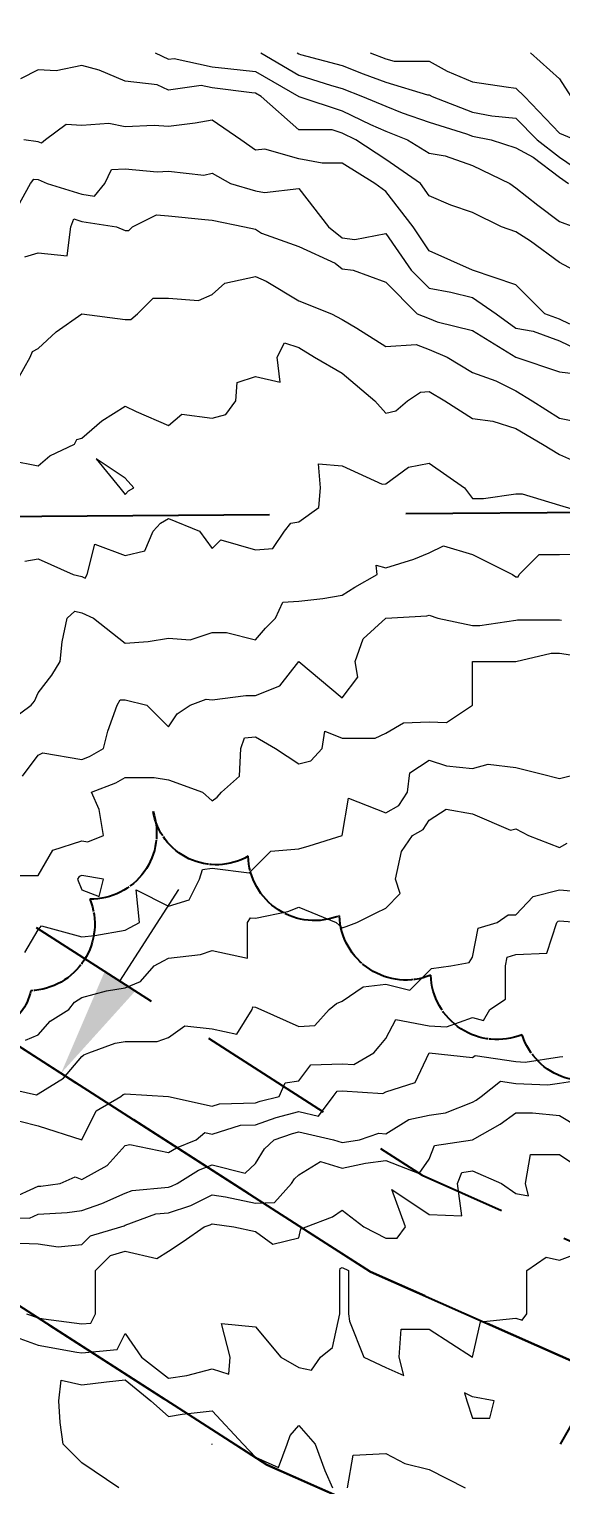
# Model space of a CAD drawing. Extents: x 532589 to 538856, y 6045658 to 6049082.
# Drawn here: x 533902.2 to 533951, y 6047462.4 to 6047595.7 of the extents above; entities that cross this region are included whole.
import ezdxf

# ---------------------------------------------------------------- set-up
doc = ezdxf.new("R2010")
doc.units = 0
doc.header["$LTSCALE"] = 5
doc.header["$PDSIZE"] = 0.5
for name, pattern in [('0', [1, 1, 0]), ('foc-ACCESSROAD', [3.75, 2.5, -1.25]), ('foc-UNSURVEYED', [12.5, 10, -2.5])]:
    doc.linetypes.add(name, pattern=pattern)
doc.layers.get('Defpoints').update_dxf_attribs({"color": 9})
for name, color, linetype in [('C-AR', 13, 'foc-ACCESSROAD'), ('C-RW', 13, 'Continuous'), ('C-WS', 13, 'foc-ACCESSROAD'), ('F-AR', 190, 'foc-ACCESSROAD'), ('L-USEC', 7, 'foc-UNSURVEYED'), ('T-BUSH', 110, '0')]:
    doc.layers.add(name, color=color, linetype=linetype)
doc.layers.add('C-RW-T', color=13, linetype='Continuous', lineweight=9)
doc.layers.add('C-TOPO-MAJR', color=7, linetype='Continuous', lineweight=15, true_color=0xd3aa5f)
doc.layers.add('C-TOPO-MINR', color=7, linetype='Continuous', lineweight=13, true_color=0xe9d5af)
doc.styles.add('80CG', font='ARIALN.TTF', dxfattribs={"height": 10})
doc.dimstyles.new('Compass 5 000', dxfattribs={"dimscale": 5, "dimtxt": 9, "dimasz": 2, "dimexe": 0.2, "dimexo": 0.0625, "dimgap": 0.5, "dimtad": 0, "dimtih": 1, "dimtoh": 1, "dimzin": 0, "dimdsep": 46, "dimtxsty": '80CG', "dimcen": 0.1, "dimse1": 1, "dimse2": 1, "dimclrd": 256, "dimclrt": 256, "dimaunit": 1, "dimadec": 4, "dimazin": 0, "dimtfac": 0.06, "dimtofl": 0, "dimtmove": 0, "dimatfit": 1, "dimfxl": 0.2, "dimtolj": 1, "dimtzin": 0, "dimlwd": -1, "dimarcsym": 0})

# ---------------------------------------------------------------- blocks, each defined once
blk = doc.blocks.new('*D551')
at = {"layer": 'C-RW-T', "transparency": 16777216}
for p, q in [((533910.56, 6047508.47), (533915.96, 6047516.89)), ((533888.97, 6047474.8), (533863.6, 6047435.22)), ((533863.6, 6047435.22), (533853.6, 6047435.22))]:
    blk.add_line(p, q, dxfattribs=at)
for points in [[(533909.16, 6047509.37), (533911.96, 6047507.57), (533905.16, 6047500.05)], [(533887.57, 6047475.7), (533890.38, 6047473.9), (533894.37, 6047483.21)]]:
    blk.add_solid(points, dxfattribs=at)
at = {"layer": 'Defpoints', "color": 0, "transparency": 16777216}
for p in [(533894.55, 6047506.86), (533883.75, 6047490.02), (533894.37, 6047483.21)]:
    blk.add_point(p, dxfattribs=at)
at = {"layer": 'C-RW-T', "transparency": 16777216, "insert": (533814.06, 6047435.22), "char_height": 10, "attachment_point": 5, "style": '80CG'}
blk.add_mtext('\\A1;Murphy\\P20.00 P/L R/W\\PPLA 210396', dxfattribs=at)

msp = doc.modelspace()

# ---------------------------------------------------------------- linework, layer by layer
at = {"layer": 'C-AR', "flags": 128}
msp.add_lwpolyline([(533609.668, 6047680.248), (533677.202, 6047642.232), (533716.695, 6047618.429), (533842.242, 6047550.595), (533858.794, 6047541.66), (533938.281, 6047490.705), (533958.751, 6047481.644), (533959.502, 6047481.184), (533985.041, 6047470.006), (534033.186, 6047439.328), (534069.648, 6047414.106), (534110.106, 6047396.314), (534151.14, 6047371.643), (534175.731, 6047358.93), (534206.009, 6047343.276), (534229.673, 6047331.043), (534224.752, 6047322.326), (534206.095, 6047331.972), (534175.816, 6047347.625), (534146.261, 6047362.904), (534105.496, 6047387.414), (534064.745, 6047405.334), (534038.605, 6047423.417), (534027.628, 6047431.01), (534026.239, 6047431.906), (534025.856, 6047432.153), (533982.143, 6047460.35), (533979.375, 6047461.576), (533954.618, 6047472.534), (533953.061, 6047473.224), (533933.529, 6047481.869), (533853.706, 6047533.04), (533821.464, 6047550.45), (533711.823, 6047609.692), (533672.166, 6047633.588), (533604.796, 6047671.512)], dxfattribs=at)
at = {"layer": 'C-RW'}
msp.add_lwpolyline([(533604.796, 6047671.512), (533672.166, 6047633.588), (533711.823, 6047609.692), (533821.463, 6047550.451), (533853.706, 6047533.04), (533933.529, 6047481.869), (533953.061, 6047473.224), (533954.618, 6047472.534), (533979.375, 6047461.576), (533982.143, 6047460.35), (534025.856, 6047432.155), (534026.239, 6047431.906), (534014.857, 6047415.44), (533972.611, 6047442.691), (533924.029, 6047464.201), (533843.539, 6047515.8), (533779.923, 6047550.162), (533701.792, 6047592.375), (533661.987, 6047616.361), (533595.053, 6047654.04)], dxfattribs=at)
at = {"layer": 'C-TOPO-MAJR', "color": 9, "true_color": 0xbfbfbf, "flags": 128}
for points, elevation in [([(533923.482, 6047593.489), (533926.966, 6047591.449), (533929.952, 6047590.502), (533930.947, 6047590.241), (533932.805, 6047589.507), (533934.929, 6047588.597), (533936.446, 6047587.99), (533938.911, 6047587.143), (533942.349, 6047586.069), (533942.892, 6047585.857), (533944.6, 6047585.525), (533946.874, 6047584.802), (533948.466, 6047583.933), (533950.856, 6047582.099), (533951.679, 6047581.544)], 850), ([(533901.85, 6047574.806), (533903.076, 6047575.173), (533905.73, 6047574.908), (533906.062, 6047577.562), (533906.334, 6047578.286), (533907.057, 6047578.06), (533910.242, 6047577.562), (533911.039, 6047577.23), (533911.371, 6047577.23), (533911.703, 6047577.562), (533913.915, 6047578.668), (533915.021, 6047578.557), (533918.338, 6047578.226), (533919.002, 6047578.16), (533921.988, 6047577.562), (533922.984, 6047577.352), (533923.553, 6047576.993), (533926.966, 6047575.752), (533930.283, 6047574.245), (533930.947, 6047573.723), (533931.943, 6047573.58), (533934.929, 6047572.494), (533937.824, 6047569.599), (533938.911, 6047569.172), (533939.658, 6047568.852), (533942.892, 6047568.082), (533946.874, 6047565.617), (533950.856, 6047564.29), (533952.387, 6047564.086)], 851), ([(533901.616, 6047527.26), (533903.076, 6047529.169), (533903.474, 6047529.384), (533907.057, 6047528.787), (533907.781, 6047529.058), (533909.048, 6047529.782), (533909.447, 6047531.374), (533910.315, 6047533.764), (533910.57, 6047534.233), (533911.039, 6047534.262), (533913.03, 6047533.764), (533915.021, 6047531.773), (533915.817, 6047532.967), (533917.011, 6047533.764), (533918.471, 6047534.295), (533919.002, 6047534.262), (533922.1, 6047534.648), (533922.984, 6047534.648), (533925.214, 6047535.515), (533926.966, 6047537.745), (533930.947, 6047534.428), (533932.369, 6047536.324), (533932.118, 6047537.745), (533932.851, 6047539.823), (533934.929, 6047541.727), (533938.701, 6047541.937), (533938.911, 6047541.993), (533939.708, 6047541.727), (533942.892, 6047541.064), (533943.555, 6047541.064), (533946.874, 6047541.537), (533947.027, 6047541.574), (533950.856, 6047541.574), (533951.037, 6047541.546)], 852), ([(533901.369, 6047495.654), (533903.076, 6047495.227), (533907.057, 6047493.947), (533908.385, 6047496.601), (533910.641, 6047497.929), (533910.858, 6047498.11), (533911.039, 6047498.178), (533915.021, 6047497.929), (533919.002, 6047497.03), (533919.682, 6047497.249), (533922.984, 6047497.332), (533923.426, 6047497.486), (533925.156, 6047497.929), (533925.721, 6047499.173), (533926.966, 6047499.35), (533928.052, 6047500.824), (533930.947, 6047500.915), (533932.009, 6047500.848), (533933.842, 6047501.91), (533934.331, 6047502.508), (533934.929, 6047503.239), (533935.848, 6047504.973), (533938.911, 6047504.399), (533940.503, 6047504.299), (533942.892, 6047505.168), (533943.887, 6047504.897), (533944.484, 6047505.892), (533945.918, 6047506.848), (533945.918, 6047509.874), (533946.078, 6047510.67), (533946.874, 6047510.913), (533949.694, 6047511.035), (533950.634, 6047513.855), (533950.742, 6047513.969), (533950.856, 6047513.998), (533952.846, 6047513.855)], 853), ([(533901.369, 6047475.746), (533903.076, 6047475.159), (533906.597, 6047474.499), (533907.057, 6047474.437), (533910.315, 6047474.763), (533911.039, 6047476.211), (533912.532, 6047474.039), (533915.021, 6047472.143), (533916.679, 6047472.38), (533919.002, 6047472.991), (533920.533, 6047472.508), (533920.661, 6047474.039), (533919.888, 6047477.135), (533922.984, 6047476.825), (533925.307, 6047474.039), (533926.966, 6047473.091), (533928.136, 6047472.868), (533928.956, 6047474.039), (533930.042, 6047474.944), (533930.726, 6047478.02), (533930.726, 6047478.242), (533930.726, 6047482.002), (533930.766, 6047482.183), (533930.947, 6047482.251), (533931.517, 6047482.002), (533931.517, 6047481.433), (533931.517, 6047478.02), (533931.612, 6047477.356), (533932.938, 6047474.039), (533934.929, 6047473.091), (533936.588, 6047472.38), (533936.173, 6047474.039), (533936.334, 6047476.615), (533938.911, 6047476.615), (533942.892, 6047474.039), (533943.617, 6047477.296), (533946.874, 6047477.622), (533947.443, 6047477.451), (533947.869, 6047478.02), (533947.869, 6047481.007), (533947.869, 6047482.002), (533949.66, 6047483.197), (533950.856, 6047482.922), (533953.067, 6047483.772)], 854)]:
    msp.add_lwpolyline(points, dxfattribs=dict(at, elevation=elevation))
at = {"layer": 'C-TOPO-MINR', "color": 254, "true_color": 0xd9d9d9, "flags": 128}
for points, elevation in [([(533913.795, 6047593.489), (533915.021, 6047592.92), (533915.519, 6047592.991), (533919.002, 6047592.226), (533920.44, 6047592.051), (533922.984, 6047591.797), (533926.965, 6047589.507), (533926.966, 6047589.507), (533926.966, 6047589.507), (533930.947, 6047588.18), (533933.535, 6047586.919), (533934.929, 6047586.322), (533936.92, 6047585.525), (533938.911, 6047584.314), (533940.377, 6047584.059), (533942.892, 6047583.192), (533946.305, 6047581.544), (533946.874, 6047581.145), (533948.867, 6047579.551), (533950.856, 6047578.059), (533952.181, 6047577.562)], 850.2), ([(533926.799, 6047593.489), (533926.966, 6047593.391), (533927.108, 6047593.346), (533930.947, 6047592.336), (533932.852, 6047591.584), (533934.929, 6047590.798), (533938.757, 6047589.66), (533938.911, 6047589.66), (533939.195, 6047589.507), (533942.892, 6047588.069), (533944.677, 6047587.722), (533946.874, 6047587.516), (533948.805, 6047585.525), (533950.856, 6047583.951), (533954.426, 6047581.544)], 849.8), ([(533933.507, 6047593.489), (533934.929, 6047592.951), (533935.695, 6047592.723), (533938.911, 6047592.723), (533940.57, 6047591.829), (533942.892, 6047590.834), (533945.989, 6047590.392), (533946.874, 6047590.266), (533947.67, 6047589.507), (533950.856, 6047586.154), (533952.349, 6047585.525)], 849.6), ([(533948.201, 6047593.489), (533950.856, 6047591.1), (533951.917, 6047589.507)], 849.4), ([(533952.183, 6047573.58), (533950.856, 6047574.304), (533948.201, 6047576.235), (533946.874, 6047577.094), (533945.547, 6047577.562), (533942.892, 6047578.889), (533940.902, 6047579.553), (533938.911, 6047580.406), (533938.114, 6047581.544), (533934.929, 6047583.741), (533932.205, 6047585.525), (533930.947, 6047586.138), (533930.028, 6047586.445), (533926.966, 6047586.445), (533923.503, 6047589.507), (533922.984, 6047589.806), (533922.652, 6047589.839), (533919.002, 6047590.284), (533918.007, 6047590.502), (533915.021, 6047590.076), (533913.959, 6047590.569), (533911.039, 6047590.913), (533908.65, 6047591.896), (533907.057, 6047592.351), (533904.715, 6047591.849), (533903.076, 6047591.941), (533901.453, 6047591.129)], 850.4), ([(533951.804, 6047568.651), (533950.856, 6047569.101), (533949.528, 6047569.599), (533946.874, 6047572.253), (533942.893, 6047573.579), (533942.892, 6047573.58), (533942.891, 6047573.58), (533938.911, 6047575.35), (533937.436, 6047577.562), (533934.929, 6047580.785), (533933.933, 6047581.544), (533930.947, 6047583.381), (533929.11, 6047583.381), (533926.966, 6047583.784), (533923.85, 6047584.66), (533922.984, 6047584.577), (533921.657, 6047585.525), (533919.002, 6047587.335), (533917.471, 6047587.057), (533915.021, 6047586.737), (533913.693, 6047586.853), (533911.039, 6047586.72), (533909.546, 6047587.018), (533907.057, 6047586.853), (533905.635, 6047586.948), (533903.737, 6047585.525), (533903.381, 6047585.22), (533903.076, 6047585.353), (533901.751, 6047585.525)], 850.6), ([(533901.202, 6047579.436), (533902.351, 6047581.544), (533902.677, 6047581.942), (533903.076, 6047581.89), (533903.872, 6047581.544), (533907.057, 6047580.548), (533908.237, 6047580.364), (533909.181, 6047581.544), (533909.772, 6047582.811), (533911.039, 6047582.871), (533913.973, 6047582.591), (533915.021, 6047582.649), (533918.255, 6047582.291), (533919.002, 6047582.463), (533920.709, 6047581.544), (533922.984, 6047580.851), (533923.822, 6047580.706), (533926.966, 6047581.076), (533929.68, 6047577.562), (533930.947, 6047576.566), (533932.109, 6047576.4), (533934.929, 6047576.965), (533937.263, 6047573.58), (533938.911, 6047571.933), (533940.902, 6047571.589), (533942.892, 6047571.092), (533945.064, 6047569.599), (533946.874, 6047568.272), (533948.466, 6047568.006), (533950.856, 6047567.11), (533953.999, 6047565.617)], 850.8), ([(533901.164, 6047563.547), (533902.329, 6047565.617), (533902.533, 6047566.16), (533903.076, 6047566.413), (533904.723, 6047567.951), (533907.057, 6047569.599), (533907.057, 6047569.599), (533907.057, 6047569.599), (533907.06, 6047569.599), (533911.039, 6047569.068), (533911.57, 6047569.068), (533912.177, 6047569.599), (533913.599, 6047571.021), (533915.021, 6047571.021), (533917.777, 6047570.824), (533919.002, 6047571.369), (533920.173, 6047572.41), (533922.984, 6047573.011), (533923.979, 6047572.585), (533926.966, 6047570.793), (533929.952, 6047569.599), (533930.947, 6047569.068), (533932.275, 6047568.271), (533934.929, 6047566.612), (533937.739, 6047566.788), (533938.911, 6047566.328), (533940.57, 6047565.617), (533942.892, 6047564.224), (533945.036, 6047563.473), (533946.874, 6047562.554), (533948.367, 6047561.635), (533950.856, 6047560.042), (533952.847, 6047559.644)], 851.2), ([(533900.587, 6047556.161), (533903.076, 6047555.663), (533904.124, 6047556.605), (533906.395, 6047557.654), (533906.616, 6047558.095), (533907.057, 6047558.221), (533908.895, 6047559.798), (533911.039, 6047561.138), (533912.033, 6047560.641), (533915.021, 6047559.36), (533916.246, 6047560.41), (533919.002, 6047560.043), (533920.259, 6047560.379), (533921.173, 6047561.635), (533921.324, 6047563.295), (533922.984, 6047563.847), (533925.26, 6047563.341), (533924.975, 6047565.617), (533925.638, 6047566.944), (533926.966, 6047566.502), (533928.414, 6047565.617), (533930.947, 6047564.151), (533933.933, 6047561.635), (533934.929, 6047560.498), (533935.866, 6047560.698), (533936.92, 6047561.635), (533938.114, 6047562.432), (533938.911, 6047562.474), (533940.359, 6047561.635), (533942.892, 6047559.996), (533944.75, 6047559.777), (533946.874, 6047559.101), (533949.323, 6047557.654), (533950.856, 6047556.705), (533952.515, 6047555.994)], 851.4), ([(533901.85, 6047546.934), (533903.076, 6047547.157), (533906.263, 6047545.709), (533907.057, 6047545.543), (533907.363, 6047545.403), (533907.554, 6047545.709), (533908.252, 6047548.496), (533911.039, 6047547.451), (533912.83, 6047547.899), (533913.598, 6047549.69), (533914.283, 6047550.428), (533915.021, 6047550.862), (533917.866, 6047549.69), (533919.002, 6047548.099), (533919.798, 6047548.895), (533922.984, 6047547.984), (533924.577, 6047548.097), (533925.639, 6047549.69), (533926.219, 6047550.437), (533926.966, 6047550.544), (533928.791, 6047551.847), (533928.956, 6047553.672), (533928.757, 6047555.862), (533930.947, 6047555.663), (533934.598, 6047554.003), (533934.929, 6047554.034), (533937.024, 6047555.558), (533938.911, 6047555.912), (533942.169, 6047553.672), (533942.892, 6047552.677), (533943.887, 6047552.677), (533946.874, 6047553.104), (533947.442, 6047553.104), (533950.856, 6047552.079), (533953.131, 6047551.397)], 851.6), ([(533911.334, 6047553.377), (533911.835, 6047553.672), (533911.039, 6047554.557), (533908.382, 6047556.329), (533910.541, 6047553.672), (533911.039, 6047553.06), (533911.334, 6047553.377)], 851.4), ([(533900.516, 6047532.342), (533902.412, 6047533.764), (533902.729, 6047534.11), (533903.076, 6047534.902), (533904.32, 6047536.501), (533905.067, 6047537.745), (533905.248, 6047539.555), (533905.73, 6047541.727), (533906.428, 6047542.356), (533907.057, 6047542.225), (533908.143, 6047541.727), (533911.039, 6047539.451), (533913.163, 6047539.603), (533915.021, 6047539.889), (533917.012, 6047539.736), (533919.002, 6047540.4), (533920.329, 6047540.4), (533922.984, 6047539.736), (533923.903, 6047540.808), (533924.822, 6047541.727), (533925.499, 6047543.194), (533926.966, 6047543.275), (533929.155, 6047543.519), (533930.947, 6047543.835), (533932.085, 6047544.571), (533934.133, 6047545.709), (533934.044, 6047546.594), (533934.929, 6047546.322), (533937.505, 6047547.114), (533938.911, 6047547.699), (533940.238, 6047548.363), (533942.892, 6047547.546), (533946.567, 6047545.709), (533946.874, 6047545.509), (533947.073, 6047545.509), (533947.181, 6047545.709), (533949.018, 6047547.546), (533950.856, 6047547.546), (533952.92, 6047547.626)], 851.8), ([(533899.094, 6047518.17), (533902.743, 6047518.17), (533903.076, 6047518.17), (533904.403, 6047520.492), (533907.057, 6047521.341), (533907.626, 6047521.25), (533909.049, 6047521.819), (533908.651, 6047524.207), (533907.942, 6047525.8), (533910.194, 6047526.645), (533911.039, 6047527.128), (533913.693, 6047527.128), (533915.021, 6047526.916), (533918.117, 6047525.8), (533919.002, 6047525.004), (533919.471, 6047525.332), (533919.887, 6047525.8), (533921.517, 6047527.268), (533921.656, 6047529.782), (533921.988, 6047530.778), (533922.984, 6047530.868), (533924.822, 6047529.782), (533926.966, 6047528.389), (533928.08, 6047528.667), (533929.109, 6047529.782), (533929.355, 6047531.375), (533930.947, 6047530.738), (533933.973, 6047530.738), (533934.929, 6047531.188), (533936.551, 6047532.142), (533938.911, 6047532.232), (533940.504, 6047532.171), (533942.892, 6047533.764), (533942.892, 6047533.764), (533942.892, 6047537.745), (533942.892, 6047537.746), (533942.892, 6047537.746), (533946.874, 6047537.746), (533946.874, 6047537.746), (533950.09, 6047538.511), (533950.856, 6047538.511), (533954.656, 6047537.927)], 852.2), ([(533901.831, 6047511.118), (533903.076, 6047513.193), (533903.381, 6047513.55), (533907.057, 6047512.529), (533908.252, 6047512.661), (533911.039, 6047513.153), (533911.498, 6047513.396), (533912.366, 6047513.855), (533912.034, 6047516.842), (533915.021, 6047515.349), (533916.917, 6047515.941), (533917.865, 6047517.837), (533918.117, 6047518.722), (533919.002, 6047518.833), (533922.415, 6047518.406), (533922.984, 6047518.974), (533924.406, 6047520.396), (533926.966, 6047520.593), (533927.903, 6047520.882), (533930.945, 6047521.819), (533930.946, 6047521.82), (533930.947, 6047521.824), (533931.516, 6047525.232), (533934.929, 6047523.896), (533936.146, 6047524.584), (533936.92, 6047525.8), (533937.158, 6047527.553), (533938.911, 6047528.72), (533940.503, 6047528.189), (533942.892, 6047527.972), (533944.315, 6047528.36), (533946.874, 6047528.04), (533949.196, 6047527.46), (533950.856, 6047527.045), (533953.046, 6047527.592)], 852.4), ([(533901.904, 6047503.082), (533903.076, 6047503.57), (533904.147, 6047504.82), (533905.862, 6047505.892), (533906.394, 6047506.556), (533907.057, 6047506.978), (533909.333, 6047507.598), (533911.039, 6047507.882), (533912.444, 6047508.468), (533913.694, 6047509.874), (533914.561, 6047510.333), (533915.021, 6047510.577), (533917.954, 6047510.922), (533919.002, 6047511.296), (533922.26, 6047510.598), (533922.26, 6047513.855), (533922.542, 6047514.298), (533922.984, 6047514.253), (533925.971, 6047514.85), (533926.966, 6047515.26), (533930.38, 6047513.855), (533930.947, 6047513.359), (533931.308, 6047513.494), (533932.272, 6047513.855), (533934.044, 6047514.74), (533934.929, 6047515.182), (533936.256, 6047516.51), (533935.814, 6047517.837), (533936.377, 6047520.371), (533937.378, 6047521.819), (533938.357, 6047522.372), (533938.911, 6047523.241), (533940.469, 6047524.242), (533942.892, 6047523.81), (533946.376, 6047522.316), (533946.874, 6047522.431), (533948.011, 6047521.819), (533950.856, 6047520.712), (533951.567, 6047521.108)], 852.6), ([(533908.649, 6047516.245), (533909.047, 6047517.837), (533907.057, 6047518.155), (533906.816, 6047518.078), (533906.678, 6047517.837), (533907.057, 6047516.842), (533908.649, 6047516.245)], 852.4), ([(533899.094, 6047498.924), (533902.916, 6047498.088), (533903.076, 6047498.178), (533905.373, 6047499.613), (533907.057, 6047501.578), (533907.239, 6047501.729), (533907.722, 6047501.91), (533910.134, 6047502.815), (533911.039, 6047502.958), (533913.973, 6047502.958), (533915.021, 6047503.332), (533916.513, 6047504.399), (533919.002, 6047504.123), (533921.277, 6047503.617), (533922.678, 6047505.892), (533922.735, 6047506.141), (533922.984, 6047506.102), (533923.481, 6047505.892), (533926.966, 6047504.343), (533928.433, 6047504.425), (533929.752, 6047505.892), (533930.404, 6047506.435), (533930.947, 6047506.639), (533932.864, 6047507.957), (533934.929, 6047508.215), (533937.141, 6047507.662), (533938.911, 6047509.431), (533939.145, 6047509.639), (533940.904, 6047509.874), (533942.586, 6047510.18), (533942.892, 6047510.67), (533943.423, 6047513.325), (533945.167, 6047513.855), (533946.171, 6047514.558), (533946.874, 6047514.558), (533948.467, 6047516.244), (533950.856, 6047516.842), (533951.928, 6047516.765)], 852.8), ([(533900.51, 6047488.55), (533903.076, 6047489.708), (533903.317, 6047489.724), (533905.068, 6047489.965), (533906.445, 6047490.577), (533907.057, 6047490.327), (533909.399, 6047491.605), (533911.039, 6047493.449), (533911.458, 6047493.528), (533915.021, 6047492.786), (533915.735, 6047493.233), (533917.555, 6047493.947), (533918.339, 6047494.611), (533919.002, 6047494.461), (533921.624, 6047495.307), (533922.984, 6047495.341), (533924.901, 6047496.012), (533926.966, 6047496.54), (533928.775, 6047496.119), (533930.109, 6047497.929), (533930.465, 6047498.411), (533930.947, 6047498.426), (533934.664, 6047498.194), (533934.929, 6047498.347), (533937.636, 6047499.203), (533938.91, 6047501.91), (533938.91, 6047501.911), (533938.911, 6047501.911), (533938.913, 6047501.91), (533942.892, 6047501.491), (533943.127, 6047501.676), (533946.874, 6047501.114), (533947.712, 6047501.072), (533950.856, 6047501.548), (533951.17, 6047501.596)], 853.2), ([(533899.094, 6047486.849), (533902.279, 6047486.78), (533903.076, 6047487.14), (533905.73, 6047487.311), (533907.057, 6047487.494), (533908.895, 6047488.128), (533911.039, 6047489.081), (533911.684, 6047489.32), (533915.021, 6047489.614), (533915.286, 6047489.7), (533915.817, 6047489.965), (533917.777, 6047491.191), (533919.002, 6047491.672), (533922.036, 6047490.914), (533922.984, 6047491.776), (533923.807, 6047493.124), (533924.69, 6047493.947), (533926.376, 6047494.537), (533926.966, 6047494.688), (533930.151, 6047493.947), (533930.947, 6047493.713), (533931.141, 6047493.753), (533932.54, 6047493.947), (533934.3, 6047494.576), (533934.929, 6047494.516), (533937.037, 6047495.821), (533938.911, 6047496.223), (533940.404, 6047496.436), (533942.892, 6047497.409), (533943.224, 6047497.597), (533943.689, 6047497.929), (533945.468, 6047499.334), (533946.874, 6047499.123), (533949.808, 6047498.977), (533950.856, 6047499.135), (533953.266, 6047499.5)], 853.4), ([(533900.569, 6047484.509), (533903.076, 6047484.42), (533904.901, 6047484.159), (533907.057, 6047484.355), (533907.872, 6047485.169), (533910.641, 6047485.984), (533910.937, 6047486.086), (533911.039, 6047486.131), (533913.837, 6047487.168), (533915.021, 6047487.272), (533917.056, 6047487.93), (533919.002, 6047488.904), (533920.227, 6047488.741), (533922.984, 6047488.156), (533924.741, 6047488.209), (533926.302, 6047489.965), (533926.554, 6047490.377), (533926.966, 6047490.762), (533928.957, 6047491.956), (533930.947, 6047491.371), (533933.084, 6047491.811), (533934.929, 6047492.067), (533938.005, 6047490.871), (533938.911, 6047492.178), (533939.408, 6047493.449), (533942.892, 6047493.947), (533942.893, 6047493.947), (533942.893, 6047493.947), (533945.436, 6047495.385), (533946.874, 6047496.412), (533948.391, 6047496.412), (533950.856, 6047496.197), (533954.553, 6047493.947)], 853.6), ([(533901.99, 6047478.02), (533903.076, 6047477.647), (533903.535, 6047477.561), (533907.057, 6047477.091), (533907.902, 6047477.176), (533908.324, 6047478.02), (533908.324, 6047480.735), (533908.324, 6047482.002), (533909.681, 6047483.36), (533911.039, 6047483.759), (533913.949, 6047483.074), (533915.021, 6047483.744), (533916.348, 6047484.657), (533918.278, 6047485.984), (533918.825, 6047486.161), (533919.002, 6047486.249), (533920.995, 6047485.984), (533922.984, 6047485.565), (533924.575, 6047484.393), (533926.966, 6047484.987), (533927.147, 6047485.802), (533927.631, 6047485.984), (533930.043, 6047486.888), (533930.947, 6047487.514), (533932.938, 6047485.984), (533934.929, 6047484.936), (533935.977, 6047484.936), (533936.739, 6047485.984), (533935.499, 6047489.395), (533938.911, 6047487.121), (533941.897, 6047486.979), (533941.507, 6047489.965), (533941.897, 6047490.961), (533942.892, 6047491.103), (533945.547, 6047489.965), (533946.874, 6047489.029), (533948.011, 6047488.828), (533947.759, 6047489.965), (533948.201, 6047492.62), (533950.856, 6047492.62), (533954.837, 6047489.965)], 853.8), ([(533910.471, 6047462.094), (533907.057, 6047464.369), (533905.351, 6047466.075), (533905.067, 6047468.066), (533904.962, 6047470.057), (533905.161, 6047471.953), (533907.057, 6047471.532), (533909.313, 6047471.783), (533911.039, 6047471.974), (533913.392, 6047470.057), (533915.021, 6047468.624), (533916.256, 6047468.821), (533919.002, 6047469.139), (533921.846, 6047466.075), (533922.984, 6047464.896), (533925.107, 6047463.952), (533925.88, 6047466.075), (533926.17, 6047466.871), (533926.966, 6047467.781), (533928.459, 6047466.075), (533929.354, 6047463.687), (533930.062, 6047462.094)], 854.2), ([(533942.892, 6047470.419), (533942.169, 6047470.78), (533942.362, 6047470.057), (533942.892, 6047468.466), (533944.483, 6047468.466), (533944.881, 6047470.057), (533942.892, 6047470.419)], 854.2), ([(533919.003, 6047466.075), (533919.002, 6047466.076), (533919.002, 6047466.076), (533919, 6047466.075), (533919.002, 6047466.066), (533919.012, 6047466.066), (533919.003, 6047466.075)], 854.4), ([(533931.416, 6047462.094), (533931.942, 6047465.08), (533934.929, 6047465.237), (533936.699, 6047464.305), (533938.911, 6047463.753), (533942.229, 6047462.094)], 854.2)]:
    msp.add_lwpolyline(points, dxfattribs=dict(at, elevation=elevation))
at = {"layer": 'C-WS', "flags": 128}
msp.add_lwpolyline([(534153.579, 6047359.073), (534143.876, 6047341.616), (534136.503, 6047345.427), (534096.279, 6047369.612), (534054.939, 6047387.792), (534028.976, 6047405.751), (534027.222, 6047406.959), (534016.506, 6047414.342), (534014.857, 6047415.44), (533972.611, 6047442.691), (533944.736, 6047455.031), (533954.612, 6047472.523), (533959.496, 6047481.174), (533964.481, 6047490.012), (533999.307, 6047551.691), (534053.1, 6047646.984), (534174.07, 6047578.813), (534204.359, 6047561.743), (534219.463, 6047553.231), (534256.188, 6047532.536), (534205.231, 6047446.355), (534175.451, 6047395.99), (534158.734, 6047367.717), (534153.579, 6047359.073)], close=True, dxfattribs=at)
at = {"layer": 'F-AR', "flags": 128}
msp.add_lwpolyline([(533595.053, 6047654.039), (533662.094, 6047616.301), (533701.809, 6047592.363), (533779.909, 6047550.162), (533843.543, 6047515.792), (533924.026, 6047464.198), (533972.611, 6047442.691), (534014.857, 6047415.44), (534016.512, 6047414.373), (534027.223, 6047406.964), (534054.939, 6047387.792), (534096.279, 6047369.612), (534136.503, 6047345.427), (534175.987, 6047325.015), (534206.265, 6047309.362), (534222.883, 6047300.77), (534358.589, 6047221.816), (534361.025, 6047220.519)], dxfattribs=at)
at = {"layer": 'L-USEC'}
msp.add_line((534174.266, 6047552.918), (533369.596, 6047547.33), dxfattribs=at)
at = {"layer": 'T-BUSH', "flags": 128}
msp.add_lwpolyline([(534370.365, 6047238.059, -0.2666011), (534366.801, 6047242.974, -0.5205671), (534358.057, 6047247.805, -0.5205671), (534349.313, 6047252.635, -0.5205671), (534340.568, 6047257.465, -0.5205671), (534331.824, 6047262.296, -0.5205671), (534323.08, 6047267.126, -0.5205671), (534314.335, 6047271.956, -0.5205671), (534305.591, 6047276.786, -0.5205671), (534296.91, 6047281.729, -0.5205671), (534288.276, 6047286.752, -0.5205671), (534279.641, 6047291.776, -0.5205671), (534271.006, 6047296.799, -0.5205671), (534262.371, 6047301.823, -0.5205671), (534253.737, 6047306.846, -0.5205671), (534245.102, 6047311.87, -0.5205671), (534236.467, 6047316.893, -0.5205671), (534227.723, 6047321.719, -0.5205671), (534218.849, 6047326.306, -0.5205671), (534209.975, 6047330.894, -0.5205671), (534201.101, 6047335.482, -0.5205671), (534192.227, 6047340.069, -0.5205671), (534183.353, 6047344.657, -0.5205671), (534174.479, 6047349.245, -0.5205671), (534165.605, 6047353.833, -0.5205671), (534160.094, 6047359.455, -0.5205671), (534164.852, 6047368.239, -0.5205671), (534169.61, 6047377.023, -0.5205671), (534174.368, 6047385.807, -0.5205671), (534179.149, 6047394.578, -0.5205671), (534184.453, 6047403.043, -0.5205671), (534189.758, 6047411.508, -0.5205671), (534195.062, 6047419.973, -0.5205671), (534199.956, 6047428.678, -0.5205671), (534204.736, 6047437.45, -0.5205671), (534209.516, 6047446.222, -0.5205671), (534214.296, 6047454.994, -0.5205671), (534219.076, 6047463.766, -0.5205671), (534223.856, 6047472.538, -0.5205671), (534228.636, 6047481.31, -0.5205671), (534233.416, 6047490.081, -0.5205671), (534238.196, 6047498.853, -0.5205671), (534242.976, 6047507.625, -0.5205671), (534247.756, 6047516.397, -0.5205671), (534252.536, 6047525.169, -0.5205671), (534253.968, 6047533.902, -0.5205671), (534245.252, 6047538.783, -0.5205671), (534236.536, 6047543.664, -0.5205671), (534227.82, 6047548.544, -0.5205671), (534219.103, 6047553.425, -0.5205671), (534210.387, 6047558.305, -0.5205671), (534201.67, 6047563.186, -0.5205671), (534192.954, 6047568.066, -0.5205671), (534184.238, 6047572.947, -0.5205671), (534175.521, 6047577.828, -0.5205671), (534166.805, 6047582.708, -0.5205671), (534158.089, 6047587.589, -0.5205671), (534149.372, 6047592.469, -0.5205671), (534140.656, 6047597.35, -0.5205671), (534131.94, 6047602.23, -0.5205671), (534123.223, 6047607.111, -0.5205671), (534114.507, 6047611.991, -0.5205671), (534105.79, 6047616.872, -0.5205671), (534097.074, 6047621.752, -0.5205671), (534088.358, 6047626.633, -0.5205671), (534079.641, 6047631.514, -0.5205671), (534070.925, 6047636.394, -0.5205671), (534062.209, 6047641.275, -0.5205671), (534053.492, 6047646.155, -0.5205671), (534046.48, 6047641.502, -0.5205671), (534041.493, 6047632.846, -0.5205671), (534036.507, 6047624.19, -0.5205671), (534031.52, 6047615.534, -0.5205671), (534026.533, 6047606.878, -0.5205671), (534021.547, 6047598.222, -0.5205671), (534016.56, 6047589.566, -0.5205671), (534011.573, 6047580.91, -0.5205671), (534006.587, 6047572.254, -0.5205671), (534001.6, 6047563.598, -0.5205671), (533996.613, 6047554.941, -0.5205671), (533991.626, 6047546.285, -0.5205671), (533986.64, 6047537.629, -0.5205671), (533981.653, 6047528.973, -0.5205671), (533976.666, 6047520.317, -0.5205671), (533971.68, 6047511.661, -0.5205671), (533966.129, 6047503.637, -0.5205671), (533956.884, 6047500.615, -0.5205671), (533947.44, 6047503.58, -0.5205671), (533939.065, 6047509.027, -0.5205671), (533930.691, 6047514.473, -0.5205671), (533922.317, 6047519.92, -0.5205671), (533913.595, 6047524.022, -0.5205671), (533907.796, 6047516, -0.5205671), (533902.378, 6047507.608, -0.5205671), (533895.661, 6047504.587, -0.5205671), (533887.006, 6047509.577, -0.5205671), (533878.352, 6047514.567, -0.5205671), (533869.697, 6047519.556, -0.5205671), (533861.043, 6047524.546, -0.5205671), (533852.389, 6047529.535, -0.5205671), (533843.734, 6047534.525, -0.5205671), (533835.08, 6047539.515, -0.5205671), (533826.425, 6047544.504, -0.5205671), (533817.771, 6047549.494, -0.5205671), (533809.117, 6047554.483, -0.5205671), (533800.462, 6047559.473, -0.5205671), (533791.808, 6047564.463, -0.5205671), (533783.153, 6047569.452, -0.5205671), (533774.499, 6047574.442, -0.5205671), (533765.845, 6047579.431, -0.5205671), (533757.19, 6047584.421, -0.5205671), (533748.536, 6047589.411, -0.5205671), (533739.881, 6047594.4, -0.5205671), (533731.227, 6047599.39, -0.5205671), (533722.573, 6047604.379, -0.5205671), (533713.918, 6047609.369, -0.5205671), (533705.433, 6047614.638, -0.5205671), (533697.007, 6047620.005, -0.5205671), (533688.582, 6047625.371, -0.5205671), (533680.156, 6047630.738, -0.5205671), (533671.73, 6047636.105, -0.5205671), (533663.132, 6047641.182, -0.5205671), (533654.407, 6047646.047, -0.5205671), (533645.682, 6047650.912, -0.5205671), (533636.957, 6047655.777, -0.5205671), (533628.232, 6047660.643, -0.5205671), (533619.507, 6047665.508, -0.5205671), (533610.782, 6047670.373, -0.2793172), (533604.49, 6047670.963, -0.2793172)], format="xyb", dxfattribs=at)

# ---------------------------------------------------------------- dimensions: what is measured, and where the dimension line sits
at = {"layer": 'C-RW-T', "color": 3}
dim = msp.add_linear_dim(base=(533894.37, 6047483.214), p1=(533894.547, 6047506.859), p2=(533883.753, 6047490.02), angle=237.33802, text='Murphy\\P20.00 P/L R/W\\PPLA 210396', dimstyle='Compass 5 000', dxfattribs=at)
dim.commit()
dim.dimension.update_dxf_attribs({"geometry": '*D551', "text_midpoint": (533814.062, 6047435.218), "dimtype": 161})

doc.saveas('drawing.dxf')
